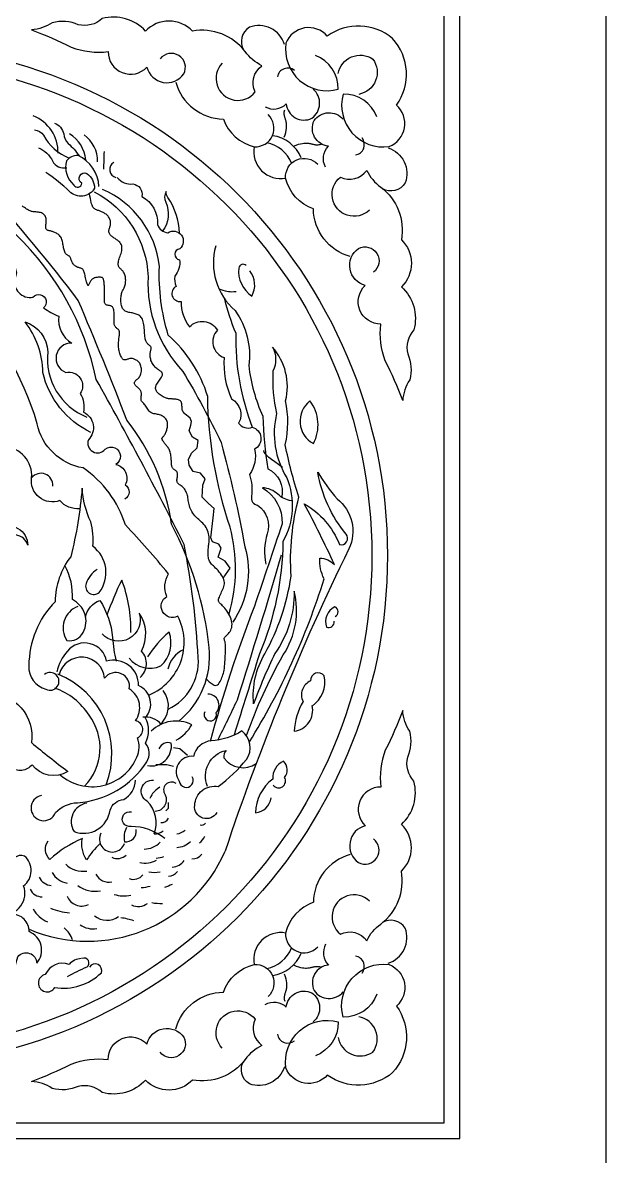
# Model space of a CAD drawing. Extents: x -66030 to 95157, y -13132 to 45879.
# Drawn here: x -47691 to -47240, y 6443 to 7318 of the extents above; entities that cross this region are included whole.
import ezdxf

# ---------------------------------------------------------------- set-up
doc = ezdxf.new("R2010")
doc.units = 0
doc.header["$LTSCALE"] = 100
doc.header["$MEASUREMENT"] = 0
doc.layers.add('4', color=121, linetype='CONTINUOUS')

msp = doc.modelspace()

# ---------------------------------------------------------------- linework, layer by layer
at = {"layer": '4'}
for points in [[(-47240.45, 7469.6), (-48366.45, 7469.6), (-48366.45, 6343.6), (-47240.45, 6343.6)], [(-47353.45, 7356.6), (-48253.45, 7356.6), (-48253.45, 6456.6), (-47353.45, 6456.6)], [(-47365.45, 7344.6), (-48241.45, 7344.6), (-48241.45, 6468.6), (-47365.45, 6468.6)]]:
    msp.add_lwpolyline(points, close=True, dxfattribs=at)
for points in [[(-47536.72, 7286.81, 1.055128), (-47511.27, 7264.5, -0.366246), (-47506.13, 7284.79, -0.126982), (-47518.99, 7295.62, 0.281378), (-47559.71, 7311.5, 0.426753), (-47595.9, 7311.53, 0.279848), (-47629.29, 7321.12, -0.248463), (-47647.76, 7316.4, 0.174704), (-47667.82, 7317.93, -0.128908), (-47683.85, 7312.53, -0.027185), (-47653.19, 7299.12, 0.12406), (-47624.76, 7295.64, 0.684481), (-47594.88, 7283.67, 0.643109), (-47566.4, 7278.42, 0.920448), (-47584.66, 7289.97)], [(-47488.72, 7301.26, 0.427892), (-47515.77, 7314.5, 0.407523), (-47520.18, 7296.79, 0.407523)], [(-47417.37, 7245.21, 0.319048), (-47443.46, 7262.84, 0.541193), (-47407.93, 7222.38, 0.561508), (-47402.35, 7254.36, 0.355693), (-47405.31, 7305.77, 0.343874), (-47455.69, 7307.7, 0.561508), (-47487.67, 7302.13, 0.541193), (-47447.21, 7266.6, 0.319048), (-47464.85, 7292.69)], [(-47447.4, 7278.69, -0.539681), (-47420.55, 7289.91, -0.553633), (-47431.36, 7262.65)], [(-47572.58, 7272, 0.333818), (-47535.82, 7243.62, 0.253565), (-47512.04, 7222.21, 0.703455), (-47501.35, 7247.01)], [(-47503.55, 7253.09, 0.338558), (-47487.38, 7255.25, 0.519359), (-47467.68, 7244.16, 0.493768), (-47466.64, 7266.65)], [(-47456.96, 7206.5, -0.338558), (-47454.8, 7222.68, -0.519359), (-47465.9, 7242.38, -0.493768), (-47443.41, 7243.42)], [(-47666.24, 7240.41, -0.268721), (-47659.03, 7232.12, 0.189947), (-47655.51, 7224.61, -0.065413), (-47647.2, 7215.32)], [(-47681.69, 7235.28, -0.229063), (-47674.66, 7231.14, 0.179666), (-47654.75, 7213.43, 0.179666)], [(-47678.48, 7221.28, -0.189422), (-47667.68, 7211.23, 0.341321), (-47656.68, 7206.06, 0.341321)], [(-47408.79, 7221.33, -0.427892), (-47395.56, 7194.29, -0.407523), (-47413.26, 7189.87, -0.407523)], [(-47631.82, 7191.54, 0.276324), (-47648.01, 7215.49, 0.252739), (-47656.91, 7211.23, 0.292697), (-47651.15, 7192.67, 0.789627), (-47645.18, 7194.09, -0.941406), (-47641.18, 7201.6, -0.239987), (-47635.27, 7190.21, -0.499858), (-47654.57, 7187.72, 0.037138), (-47672.83, 7202.45)], [(-47438.05, 7137.48, -0.333818), (-47466.43, 7174.23, -0.253565), (-47487.85, 7198.02, -0.703455), (-47463.04, 7208.71)], [(-47423.25, 7173.34, -1.055128), (-47445.55, 7198.78, 0.366246), (-47425.27, 7203.93, 0.126982), (-47414.44, 7191.07, -0.281378), (-47398.56, 7150.35, -0.426753), (-47398.52, 7114.16, -0.279848), (-47388.93, 7080.77, 0.248463), (-47393.65, 7062.3, -0.174704), (-47392.12, 7042.24, 0.128908), (-47397.53, 7026.2, 0.027185), (-47410.93, 7056.87, -0.12406), (-47414.42, 7085.29, -0.684481), (-47426.38, 7115.17, -0.643109), (-47431.64, 7143.66, -0.920448), (-47420.09, 7125.4)], [(-47578.44, 6788.14, 0.309407), (-47555.28, 6827.73, 0.036056), (-47566.22, 6915.23, 0.01115), (-47634, 7042.6, 0.150802), (-47695.94, 7154.38, 0.144152), (-47737.93, 7197.08)], [(-47617.77, 7198.45, 0.255517), (-47605.62, 7193.48, -0.427703), (-47598.68, 7183.91, -0.295932), (-47586.72, 7162.09, 0.301722), (-47578.76, 7155.86, -0.944956), (-47569.57, 7143.38, 0.893564), (-47569.69, 7134.94, -0.211719), (-47573.26, 7122.41, 0.139498), (-47572.34, 7114.36, 0.827333), (-47568.55, 7102.73, 0.166367), (-47561.96, 7083.11, -0.502112), (-47540.49, 7080.71, 0.546158), (-47535.19, 7059.49, 0.132125), (-47529.55, 7027.57, -0.408395), (-47524.08, 7008.94, 0.359077), (-47513.58, 7005.74, -0.687373), (-47511.87, 6988.76, -0.216987), (-47515.66, 6969.21, -0.104667), (-47514.09, 6952.39, 0.450173), (-47509.5, 6945.55, -0.331835), (-47502.06, 6923.28, 0.128942), (-47502.99, 6900.06, 0.128942)], [(-47754.82, 7187.68, 0.188121), (-47727.35, 7175.21, 0.391061), (-47719.85, 7159.68, 0.420066), (-47710.55, 7145.09, 0.229267), (-47704.79, 7131.64, -0.727185), (-47696.93, 7120.73, 0.528146), (-47682.74, 7106, -1.093307), (-47674.57, 7097.74, 0.032422), (-47662.91, 7091.31, 0.294861), (-47652.87, 7070.67, 0.848142), (-47657.36, 7047.93, -0.685053), (-47646.27, 7031.7, -0.183738), (-47643.77, 7017.25, -0.528128), (-47640.02, 6996.01, 0.852916), (-47627.05, 6988.72, -1.083325), (-47618.89, 6976.89, -0.503693), (-47611.55, 6961.2, -0.565741), (-47611.94, 6950.12)], [(-47570.16, 6778.8, 0.249483), (-47546.8, 6835.51, 0.094614), (-47575.84, 6930.81, 0.132082), (-47610.38, 7011.23, 0.008993), (-47647.86, 7103.62, 0.020049), (-47717.82, 7188.44)], [(-47635.48, 7187.35, -0.272836), (-47594.01, 7121.71, 0.202717), (-47567.14, 7048.78, -0.021536), (-47537.51, 6993.85, -0.020502), (-47519.27, 6913.36, -0.223282), (-47528.59, 6855.31)], [(-47531.46, 6861.76, 0.140044), (-47530.75, 6928.41, -0.075076), (-47547.96, 7029.47, 0.137545), (-47578.41, 7076.84, -0.082217), (-47585.25, 7129.8, 0.270812), (-47629, 7189.29, 0.270812)], [(-47569.76, 7155.62, 0.145229), (-47578.62, 7183, -0.230706), (-47579.88, 7187.71, 0.251597), (-47580.35, 7179.39, -0.273244), (-47582.71, 7157.21)], [(-47592.97, 6799.19, 0.43853), (-47571.06, 6859.76, -0.975696), (-47579.43, 6875.12, -0.239196), (-47578.2, 6892.54, 0.014683), (-47611.41, 6930.42, 0.165368), (-47644.01, 6974.24, -0.309527), (-47679.49, 7008.36, 0.128285), (-47739, 7107.93, -0.331954), (-47763.72, 7162.81)], [(-47541.81, 7145.62, 0.285286), (-47526.88, 7095.68, -0.193529), (-47516.29, 7053.27, 0.078925), (-47505.46, 7014.24, 0.030865), (-47501.6, 6973.66, -0.349284), (-47490.86, 6951.64, -0.349284)], [(-47518.29, 7130.49, 0.62101), (-47523.99, 7128.54, 0.281758), (-47513.87, 7106.96, 0.305248), (-47515.56, 7126.53, 0.305248)], [(-47535.3, 7105.63, 0.038328), (-47526.34, 7078.38, 0.097513), (-47513.58, 7005.74, 0.097513)], [(-47638.13, 7001.69, -0.227318), (-47675.17, 7047.98, 0.167417), (-47688.84, 7086.96, -0.31711), (-47671.26, 7063.97, 0.341144), (-47641.09, 7013.53)], [(-47517.96, 6767.73, -0.044526), (-47489.74, 6829.9, 0.210121), (-47481.2, 6879.13, -0.156661), (-47496.17, 6830.93, 0.025487), (-47512.5, 6792.27, -0.161358), (-47503.84, 6830.87, 0.090115), (-47483.62, 6890.58, -0.08023), (-47477.6, 6951.78, -0.029857), (-47488.12, 6992.16, 0.108224), (-47487.89, 7026.06, 0.248618), (-47498.06, 7067.53, -0.246875), (-47497.61, 7049, 0.074511), (-47494.81, 7016.31, 0.199018), (-47486.96, 6966.71, -0.227569), (-47489.87, 6917.44, -0.096386), (-47508.06, 6830.7, -0.001053), (-47527.66, 6767.94, -0.001053)], [(-47646.59, 6942.69, -0.231935), (-47662.11, 6949.07, -0.571896), (-47683.83, 6966.6, 0.427463), (-47704.93, 6990.65, 0.838412), (-47697.52, 6970.79, 0.838412)], [(-47515.8, 6762.79, 0.063837), (-47458.13, 6888.6, -0.134314), (-47461.53, 6904.51, -0.21958), (-47450.2, 6899.72, 0.013204), (-47473.49, 6946.63, -0.17057), (-47446.38, 6915.14, 0.739697), (-47441.16, 6923.21, -0.133321), (-47463.04, 6971.06, 0.053581), (-47448.16, 6950.45, -0.348522), (-47439.01, 6911.69, 0.033886), (-47534.54, 6678.33)], [(-47633.18, 6895.83, 0.181975), (-47641.74, 6884.96, 0.778434), (-47631.61, 6878.19, 0.41701), (-47636.55, 6913.74, 0.0896), (-47638.22, 6932.69, -0.08447), (-47644.89, 6958.55, -0.043121), (-47653.65, 6905.75, 0.160582), (-47665.66, 6871, 0.195125), (-47685.91, 6821.59, 0.356786), (-47672.73, 6803.41, 1.83727), (-47673.8, 6814.9)], [(-47483.41, 6948.99, -0.16171), (-47493.76, 6953.92, 0.166491), (-47505.69, 6959.01, -0.272632), (-47490.57, 6931.18, -0.002998), (-47511.89, 6867.65, 0.026342), (-47546.07, 6763.13, 0.026342)], [(-47709.29, 6927.35, -0.587272), (-47686.84, 6914.55, 0.710374), (-47706.43, 6916.51, 0.710374)], [(-47648.16, 6867.38, 0.475688), (-47656.68, 6841.07, 0.329867), (-47643.93, 6847.26, 0.423036), (-47652.36, 6872.58, 0.142587), (-47658.22, 6898.99)], [(-47607.22, 6847.16, 0.100888), (-47614.29, 6887.69, 0.029704), (-47625.66, 6860.67, 0.029704)], [(-47642.1, 6858.92, -0.278858), (-47631.19, 6872.03, -0.118083), (-47621.35, 6843.48, 0.049323), (-47618.59, 6825.05)], [(-47600.15, 6812.47, 0.422487), (-47598.93, 6832.73, 0.274196), (-47600.77, 6862.21, -0.813459), (-47629.34, 6846.24)], [(-47449.54, 6859.59, 0.637742), (-47449.94, 6867.02, 0.372424), (-47456.38, 6851.25, 0.546048), (-47450.38, 6855.89, 0.546048)], [(-47608.45, 6827.51, 0.365212), (-47584.08, 6821.56, 0.302648), (-47577.73, 6847.47, 0.081411), (-47594.32, 6828.43)], [(-47676.21, 6721.35, 1.703718), (-47665.33, 6708.16, -0.196956), (-47648.47, 6715.83, 0.235041), (-47595.01, 6747.35, 0.341348), (-47596.05, 6761.89, 0.259899), (-47596.16, 6781.47, 0.524251), (-47601.32, 6806.22, 0.510397), (-47625.9, 6824.96, 0.643173), (-47656.17, 6832.76, 0.143892), (-47664.23, 6816.73, 0.143892)], [(-47793.41, 6672.4, 0.227512), (-47735.4, 6657.66, 0.434554), (-47719.33, 6696.39, 0.536013), (-47732.22, 6697.34, 0.143079), (-47734.9, 6746.34, 0.029739), (-47759.08, 6792.07, 0.019151), (-47732.79, 6780.06, 0.194559), (-47761.89, 6827.37, -0.197594), (-47717.81, 6799.78, -0.478997), (-47684.01, 6762.19, 0.010139), (-47655.86, 6740, -0.388046), (-47683.48, 6745.09, -0.436973), (-47699.91, 6743.64)], [(-47661.86, 6737.46, 0.510898), (-47602.6, 6750.97, 0.196622), (-47602.11, 6765.86, 0.726658), (-47603.71, 6779.2, 0.440533), (-47608.43, 6803.6, 0.800008), (-47627.52, 6811.89, 0.84359), (-47662.5, 6814.83, 0.84359)], [(-47467.4, 6790.46, 0.300323), (-47458.06, 6813.73, 0.764134), (-47468.54, 6809.83, 0.432313), (-47474.39, 6793.96, 0.120916), (-47481.27, 6770.97, 0.444966), (-47467.35, 6790.75)], [(-47642.9, 6728.59, 0.36723), (-47639.45, 6783.42, 0.160409), (-47665.76, 6804.26)], [(-47550.09, 6786.1, 1.5636), (-47541.38, 6785.35, 0.647033), (-47547.82, 6799.72, 0.647033)], [(-47423.25, 6639.87, 1.055128), (-47445.55, 6614.42, -0.366246), (-47425.27, 6609.28, -0.126982), (-47414.44, 6622.14, 0.281378), (-47398.56, 6662.86, 0.426753), (-47398.52, 6699.05, 0.279848), (-47388.93, 6732.44, -0.248463), (-47393.65, 6750.9, 0.174704), (-47392.12, 6770.97, -0.128908), (-47397.53, 6787, -0.027185), (-47410.93, 6756.34, 0.12406), (-47414.42, 6727.91, 0.684481), (-47426.38, 6698.03, 0.643109), (-47431.64, 6669.55, 0.920448), (-47420.09, 6687.81)], [(-47572.37, 6764.15, 0.147307), (-47560.3, 6776.04, 0.319673), (-47591.45, 6771.11)], [(-47540.91, 6708.17, -0.823871), (-47557.97, 6713.8, -0.4606), (-47539.79, 6728.27, 0.063015), (-47518.06, 6749.18, 0.404347), (-47521.6, 6771.21, -0.12843), (-47545.26, 6763.65, 0.323615), (-47558.94, 6751.59, 0.657887), (-47569.88, 6732.45, 1.24978), (-47559.9, 6735.83, 1.24978)], [(-47594.41, 6744.47, 0.5157), (-47576.07, 6761.77, 0.411562), (-47585.53, 6757.49)], [(-47548.15, 6728.43, -0.463304), (-47533.83, 6756.25, 0.195773), (-47535.44, 6750.46, 0.413605), (-47510.5, 6746.12, 0.413605)], [(-47497.39, 6729.3, 0.94912), (-47488.73, 6735.32, 0.398602), (-47489.39, 6747.8, 0.317378), (-47497.75, 6734.07, 0.232738), (-47510.99, 6708.03, 0.35428), (-47499.12, 6719.56)], [(-47641.17, 6715.51, 0.537554), (-47651.04, 6693.63, 0.491335), (-47623.27, 6710.12, -0.292185), (-47612.72, 6718.39, 0.268523), (-47603.64, 6733.14)], [(-47589.35, 6691.75, 0.297609), (-47594.74, 6717.02, -0.822), (-47589.67, 6733.23)], [(-47572.39, 6730.66, 0.848256), (-47580.74, 6722.01, -0.522921), (-47588.38, 6709.04)], [(-47581.02, 6688.09, 0.17345), (-47607.09, 6697.47, -1.224295), (-47606.83, 6708.69)], [(-47610.64, 6696.74, 0.149266), (-47612.26, 6685.67, 0.510834), (-47603.21, 6695.1, 0.510834)], [(-47631.24, 6684.01, 0.063135), (-47641.39, 6671.66, -0.199642), (-47644.62, 6688.24, 0.078984), (-47669.74, 6672.1, -0.383807), (-47670.95, 6686.34)], [(-47733.91, 6627.57, -0.236758), (-47706.01, 6629.35, 0.531381), (-47689.93, 6651.53, 0.466948), (-47689.28, 6674.66, 0.60555), (-47699.33, 6665.69, 0.60555)], [(-47438.05, 6675.73, 0.333818), (-47466.43, 6638.97, 0.253565), (-47487.85, 6615.19, 0.703455), (-47463.04, 6604.5)], [(-47698.18, 6561.39, -0.113458), (-47694.47, 6596.84, -0.697132), (-47679.8, 6591.97, 0.512205), (-47685.69, 6616.28, 0.419828), (-47699.29, 6629.81, 0.419828)], [(-47408.79, 6591.87, 0.427892), (-47395.56, 6618.92, 0.407523), (-47413.26, 6623.33, 0.407523)], [(-47456.96, 6606.7, 0.338558), (-47454.8, 6590.53, 0.519359), (-47465.9, 6570.83, 0.493768), (-47443.41, 6569.79)], [(-47645.5, 6595.55, 0.184159), (-47654.95, 6590.98, 0.403218), (-47673.23, 6583.15, 1.534347), (-47665.97, 6573.14, 0.235111), (-47630.01, 6584.48, 0.914821), (-47639.09, 6588.9)], [(-47572.58, 6541.2, -0.333818), (-47535.82, 6569.58, -0.253565), (-47512.04, 6591, -0.703455), (-47501.35, 6566.19)], [(-47417.37, 6568, -0.319048), (-47443.46, 6550.36, -0.541193), (-47407.93, 6590.82, -0.561508), (-47402.35, 6558.84, -0.355693), (-47405.31, 6507.44, -0.343874), (-47455.69, 6505.5, -0.561508), (-47487.67, 6511.08, -0.541193), (-47447.21, 6546.61, -0.319048), (-47464.85, 6520.52)], [(-47503.55, 6560.11, -0.338558), (-47487.38, 6557.95, -0.519359), (-47467.68, 6569.05, -0.493768), (-47466.64, 6546.56)], [(-47536.72, 6526.4, -1.055128), (-47511.27, 6548.7, 0.366246), (-47506.13, 6528.42, 0.126982), (-47518.99, 6517.59, -0.281378), (-47559.71, 6501.71, -0.426753), (-47595.9, 6501.67, -0.279848), (-47629.29, 6492.08, 0.248463), (-47647.76, 6496.8, -0.174704), (-47667.82, 6495.27, 0.128908), (-47683.85, 6500.67, 0.027185), (-47653.19, 6514.08, -0.12406), (-47624.76, 6517.57, -0.684481), (-47594.88, 6529.53, -0.643109), (-47566.4, 6534.79, -0.920448), (-47584.66, 6523.24)], [(-47447.4, 6534.51, 0.539681), (-47420.55, 6523.29, 0.553633), (-47431.36, 6550.55)], [(-47488.72, 6511.94, -0.427892), (-47515.77, 6498.71, -0.407523), (-47520.18, 6516.41, -0.407523)]]:
    msp.add_lwpolyline(points, format="xyb", dxfattribs=at)
for points in [[(-47488.95, 7229.49), (-47488.23, 7231.51), (-47487.7, 7233.3), (-47487.35, 7234.9), (-47487.15, 7236.32), (-47487.06, 7237.57), (-47487.07, 7238.67), (-47487.15, 7239.65), (-47487.27, 7240.5), (-47487.4, 7241.26), (-47487.55, 7241.94), (-47487.7, 7242.56), (-47487.86, 7243.12), (-47488.03, 7243.66), (-47488.19, 7244.19), (-47488.35, 7244.71), (-47488.51, 7245.26), (-47488.66, 7245.84), (-47488.79, 7246.46), (-47488.89, 7247.1), (-47488.95, 7247.78), (-47488.95, 7248.47), (-47488.9, 7249.18), (-47488.77, 7249.91), (-47488.55, 7250.65)], [(-47481.65, 7222.62), (-47479.69, 7223.46), (-47477.92, 7224.09), (-47476.35, 7224.54), (-47474.94, 7224.83), (-47473.7, 7224.99), (-47472.6, 7225.04), (-47471.62, 7225.02), (-47470.76, 7224.96), (-47470, 7224.87), (-47469.31, 7224.76), (-47468.69, 7224.65), (-47468.11, 7224.52), (-47467.56, 7224.39), (-47467.03, 7224.26), (-47466.49, 7224.13), (-47465.94, 7224), (-47465.35, 7223.89), (-47464.72, 7223.8), (-47464.07, 7223.74), (-47463.4, 7223.72), (-47462.71, 7223.75), (-47462, 7223.85), (-47461.28, 7224.03), (-47460.55, 7224.28)], [(-47561.58, 7012.7), (-47563.06, 7013.96), (-47564.28, 7015.01), (-47565.26, 7015.88), (-47566.03, 7016.62), (-47566.62, 7017.27), (-47567.05, 7017.87), (-47567.35, 7018.47), (-47567.55, 7019.11), (-47567.67, 7019.83), (-47567.73, 7020.6), (-47567.77, 7021.4), (-47567.79, 7022.22), (-47567.83, 7023.02), (-47567.91, 7023.79), (-47568.05, 7024.5), (-47568.27, 7025.12), (-47568.59, 7025.65), (-47569, 7026.08), (-47569.48, 7026.43), (-47570.03, 7026.7), (-47570.61, 7026.91), (-47571.23, 7027.07), (-47571.86, 7027.19), (-47572.48, 7027.28), (-47573.09, 7027.35), (-47573.68, 7027.4), (-47574.26, 7027.44), (-47574.82, 7027.47), (-47575.37, 7027.5), (-47575.92, 7027.52), (-47576.46, 7027.55), (-47577, 7027.59), (-47577.55, 7027.63), (-47578.09, 7027.69), (-47578.65, 7027.78), (-47579.21, 7027.9), (-47579.8, 7028.05), (-47580.42, 7028.25), (-47581.06, 7028.51), (-47581.73, 7028.82), (-47582.44, 7029.2), (-47583.18, 7029.64), (-47583.91, 7030.12), (-47584.64, 7030.66), (-47585.33, 7031.22), (-47585.98, 7031.81), (-47586.57, 7032.42), (-47587.08, 7033.03), (-47587.49, 7033.65), (-47587.81, 7034.27), (-47588.03, 7034.89), (-47588.15, 7035.53), (-47588.16, 7036.19), (-47588.08, 7036.86), (-47587.89, 7037.55), (-47587.59, 7038.27), (-47587.2, 7039.01), (-47586.72, 7039.78), (-47586.19, 7040.55), (-47585.63, 7041.32), (-47585.06, 7042.09), (-47584.51, 7042.83), (-47584.01, 7043.55), (-47583.58, 7044.22), (-47583.25, 7044.85), (-47583, 7045.44), (-47582.86, 7045.99), (-47582.8, 7046.5), (-47582.84, 7046.97), (-47582.96, 7047.42), (-47583.18, 7047.83), (-47583.48, 7048.23), (-47583.87, 7048.61), (-47584.33, 7048.97), (-47584.85, 7049.34), (-47585.42, 7049.72), (-47586.02, 7050.11), (-47586.65, 7050.54), (-47587.28, 7051), (-47587.9, 7051.51), (-47588.51, 7052.08), (-47589.09, 7052.7), (-47589.64, 7053.37), (-47590.15, 7054.08), (-47590.62, 7054.83), (-47591.04, 7055.62), (-47591.4, 7056.43), (-47591.7, 7057.27), (-47591.94, 7058.12), (-47592.12, 7058.98), (-47592.23, 7059.85), (-47592.3, 7060.69), (-47592.31, 7061.52), (-47592.28, 7062.31), (-47592.22, 7063.05), (-47592.12, 7063.74), (-47591.99, 7064.36), (-47591.85, 7064.92), (-47591.71, 7065.43), (-47591.59, 7065.89), (-47591.5, 7066.32), (-47591.47, 7066.71), (-47591.49, 7067.08), (-47591.6, 7067.43), (-47591.8, 7067.78), (-47592.08, 7068.11), (-47592.42, 7068.45), (-47592.81, 7068.79), (-47593.23, 7069.15), (-47593.65, 7069.51), (-47594.08, 7069.9), (-47594.48, 7070.31), (-47594.85, 7070.75), (-47595.18, 7071.23), (-47595.47, 7071.77), (-47595.73, 7072.37), (-47595.95, 7073.06), (-47596.14, 7073.85), (-47596.3, 7074.74), (-47596.43, 7075.75), (-47596.54, 7076.89), (-47596.62, 7078.14), (-47596.7, 7079.45), (-47596.78, 7080.81), (-47596.88, 7082.18), (-47597, 7083.52), (-47597.15, 7084.81), (-47597.36, 7086.02), (-47597.62, 7087.12), (-47597.94, 7088.11), (-47598.31, 7088.99), (-47598.73, 7089.78), (-47599.21, 7090.48), (-47599.74, 7091.09), (-47600.33, 7091.62), (-47600.96, 7092.08), (-47601.63, 7092.47), (-47602.35, 7092.8), (-47603.11, 7093.08), (-47603.89, 7093.32), (-47604.68, 7093.53), (-47605.5, 7093.71), (-47606.31, 7093.87), (-47607.12, 7094.03), (-47607.93, 7094.19), (-47608.71, 7094.35), (-47609.48, 7094.54), (-47610.21, 7094.77), (-47610.9, 7095.03), (-47611.55, 7095.36), (-47612.15, 7095.75), (-47612.68, 7096.22), (-47613.15, 7096.78), (-47613.56, 7097.42), (-47613.91, 7098.13), (-47614.2, 7098.9), (-47614.43, 7099.73), (-47614.62, 7100.61), (-47614.75, 7101.53), (-47614.85, 7102.47), (-47614.9, 7103.44), (-47614.91, 7104.41), (-47614.88, 7105.38), (-47614.81, 7106.33), (-47614.71, 7107.26), (-47614.56, 7108.14), (-47614.37, 7108.97), (-47614.14, 7109.73), (-47613.87, 7110.42), (-47613.57, 7111.04), (-47613.26, 7111.63), (-47612.94, 7112.21), (-47612.62, 7112.78), (-47612.31, 7113.38), (-47612.03, 7114.03), (-47611.78, 7114.73), (-47611.58, 7115.52), (-47611.42, 7116.37), (-47611.31, 7117.27), (-47611.25, 7118.2), (-47611.23, 7119.14), (-47611.26, 7120.08), (-47611.35, 7120.99), (-47611.48, 7121.85), (-47611.66, 7122.66), (-47611.89, 7123.41), (-47612.16, 7124.1), (-47612.47, 7124.73), (-47612.81, 7125.32), (-47613.17, 7125.86), (-47613.55, 7126.35), (-47613.96, 7126.8), (-47614.37, 7127.21), (-47614.78, 7127.6), (-47615.18, 7127.96), (-47615.57, 7128.33), (-47615.93, 7128.7), (-47616.25, 7129.1), (-47616.52, 7129.52), (-47616.73, 7130), (-47616.88, 7130.52), (-47616.96, 7131.1), (-47616.98, 7131.74), (-47616.94, 7132.44), (-47616.83, 7133.19), (-47616.67, 7134), (-47616.46, 7134.87), (-47616.19, 7135.79), (-47615.87, 7136.76), (-47615.53, 7137.78), (-47615.18, 7138.83), (-47614.84, 7139.88), (-47614.54, 7140.94), (-47614.3, 7141.97), (-47614.14, 7142.97), (-47614.08, 7143.93), (-47614.14, 7144.83), (-47614.31, 7145.66), (-47614.58, 7146.44), (-47614.94, 7147.17), (-47615.37, 7147.83), (-47615.86, 7148.45), (-47616.4, 7149.02), (-47616.98, 7149.54), (-47617.57, 7150.02), (-47618.19, 7150.46), (-47618.81, 7150.87), (-47619.43, 7151.27), (-47620.04, 7151.66), (-47620.63, 7152.04), (-47621.21, 7152.44), (-47621.75, 7152.86), (-47622.25, 7153.3), (-47622.7, 7153.77), (-47623.1, 7154.26), (-47623.45, 7154.77), (-47623.74, 7155.3), (-47623.95, 7155.84), (-47624.1, 7156.4), (-47624.16, 7156.96), (-47624.14, 7157.53), (-47624.06, 7158.1), (-47623.92, 7158.69), (-47623.75, 7159.28), (-47623.55, 7159.87), (-47623.35, 7160.48), (-47623.17, 7161.1), (-47623.01, 7161.73), (-47622.9, 7162.36), (-47622.84, 7163.01), (-47622.82, 7163.66), (-47622.86, 7164.31), (-47622.96, 7164.96), (-47623.12, 7165.6), (-47623.33, 7166.24), (-47623.62, 7166.85), (-47623.97, 7167.46), (-47624.37, 7168.04), (-47624.83, 7168.59), (-47625.33, 7169.12), (-47625.86, 7169.62), (-47626.41, 7170.09), (-47626.97, 7170.51), (-47627.54, 7170.9), (-47628.11, 7171.24), (-47628.67, 7171.54), (-47629.22, 7171.81), (-47629.78, 7172.05), (-47630.35, 7172.27), (-47630.91, 7172.48), (-47631.49, 7172.68), (-47632.07, 7172.89), (-47632.66, 7173.09), (-47633.26, 7173.32), (-47633.85, 7173.58), (-47634.43, 7173.87), (-47634.99, 7174.22), (-47635.51, 7174.63), (-47636, 7175.12), (-47636.45, 7175.69), (-47636.84, 7176.37), (-47637.2, 7177.17), (-47637.52, 7178.13), (-47637.83, 7179.27), (-47638.14, 7180.62), (-47638.47, 7182.21), (-47638.81, 7184.07), (-47639.2, 7186.22)], [(-47549.33, 6811.83), (-47546.75, 6809.22), (-47544.64, 6807.54), (-47542.93, 6806.64), (-47541.58, 6806.41), (-47540.51, 6806.69), (-47539.67, 6807.36), (-47538.99, 6808.28), (-47538.41, 6809.31), (-47537.89, 6810.34), (-47537.41, 6811.37), (-47536.96, 6812.4), (-47536.56, 6813.46), (-47536.19, 6814.56), (-47535.87, 6815.71), (-47535.57, 6816.94), (-47535.32, 6818.26), (-47535.1, 6819.69), (-47534.91, 6821.19), (-47534.76, 6822.76), (-47534.63, 6824.37), (-47534.52, 6825.99), (-47534.43, 6827.61), (-47534.36, 6829.21), (-47534.31, 6830.75), (-47534.27, 6832.23), (-47534.24, 6833.63), (-47534.23, 6834.94), (-47534.25, 6836.16), (-47534.28, 6837.28), (-47534.35, 6838.29), (-47534.44, 6839.19), (-47534.56, 6839.96), (-47534.72, 6840.61), (-47534.89, 6841.15), (-47535.04, 6841.61), (-47535.16, 6842.01), (-47535.22, 6842.37), (-47535.2, 6842.73), (-47535.07, 6843.09), (-47534.81, 6843.49), (-47534.41, 6843.95), (-47533.89, 6844.46), (-47533.28, 6845.05), (-47532.62, 6845.7), (-47531.94, 6846.42), (-47531.28, 6847.21), (-47530.67, 6848.09), (-47530.14, 6849.04), (-47529.73, 6850.07), (-47529.43, 6851.18), (-47529.26, 6852.35), (-47529.21, 6853.56), (-47529.29, 6854.82), (-47529.49, 6856.12), (-47529.81, 6857.43), (-47530.27, 6858.75), (-47530.85, 6860.07), (-47531.54, 6861.38), (-47532.3, 6862.64), (-47533.13, 6863.86), (-47533.98, 6865), (-47534.83, 6866.06), (-47535.67, 6867.01), (-47536.46, 6867.83), (-47537.18, 6868.52), (-47537.82, 6869.11), (-47538.38, 6869.61), (-47538.84, 6870.07), (-47539.2, 6870.52), (-47539.46, 6870.99), (-47539.6, 6871.51), (-47539.61, 6872.12), (-47539.5, 6872.84), (-47539.28, 6873.66), (-47538.97, 6874.56), (-47538.59, 6875.53), (-47538.15, 6876.54), (-47537.68, 6877.58), (-47537.19, 6878.64), (-47536.71, 6879.69), (-47536.25, 6880.72), (-47535.84, 6881.73), (-47535.49, 6882.74), (-47535.22, 6883.76), (-47535.07, 6884.78), (-47535.04, 6885.82), (-47535.16, 6886.9), (-47535.45, 6888.01), (-47535.91, 6889.17), (-47536.54, 6890.35), (-47537.29, 6891.54), (-47538.14, 6892.73), (-47539.06, 6893.88), (-47540.01, 6894.98), (-47540.96, 6896.02), (-47541.88, 6896.97), (-47542.75, 6897.82), (-47543.56, 6898.59), (-47544.3, 6899.3), (-47544.98, 6899.99), (-47545.58, 6900.68), (-47546.11, 6901.4), (-47546.56, 6902.17), (-47546.93, 6903.02), (-47547.23, 6903.97), (-47547.44, 6905), (-47547.59, 6906.09), (-47547.68, 6907.22), (-47547.71, 6908.35), (-47547.7, 6909.48), (-47547.65, 6910.57), (-47547.57, 6911.6), (-47547.46, 6912.55), (-47547.34, 6913.45), (-47547.22, 6914.31), (-47547.09, 6915.15), (-47546.98, 6915.99), (-47546.89, 6916.87), (-47546.83, 6917.79), (-47546.81, 6918.79), (-47546.83, 6919.87), (-47546.92, 6921.03), (-47547.07, 6922.24), (-47547.3, 6923.49), (-47547.62, 6924.74), (-47548.03, 6925.99), (-47548.56, 6927.21), (-47549.21, 6928.37), (-47549.98, 6929.47), (-47550.85, 6930.52), (-47551.81, 6931.52), (-47552.82, 6932.49), (-47553.86, 6933.44), (-47554.91, 6934.39), (-47555.93, 6935.34), (-47556.91, 6936.32), (-47557.82, 6937.33), (-47558.66, 6938.37), (-47559.42, 6939.43), (-47560.11, 6940.51), (-47560.72, 6941.61), (-47561.26, 6942.7), (-47561.71, 6943.8), (-47562.09, 6944.9), (-47562.38, 6945.98), (-47562.61, 6947.05), (-47562.79, 6948.1), (-47562.94, 6949.14), (-47563.08, 6950.16), (-47563.22, 6951.16), (-47563.39, 6952.14), (-47563.6, 6953.09), (-47563.87, 6954.03), (-47564.19, 6954.93), (-47564.56, 6955.8), (-47564.99, 6956.63), (-47565.46, 6957.4), (-47565.98, 6958.13), (-47566.54, 6958.8), (-47567.14, 6959.4), (-47567.77, 6959.93), (-47568.41, 6960.42), (-47569.05, 6960.86), (-47569.66, 6961.29), (-47570.23, 6961.72), (-47570.72, 6962.17), (-47571.13, 6962.65), (-47571.43, 6963.18), (-47571.6, 6963.78), (-47571.67, 6964.44), (-47571.66, 6965.13), (-47571.59, 6965.85), (-47571.48, 6966.57), (-47571.36, 6967.28), (-47571.25, 6967.97), (-47571.18, 6968.61), (-47571.16, 6969.19), (-47571.2, 6969.72), (-47571.29, 6970.21), (-47571.43, 6970.64), (-47571.62, 6971.03), (-47571.85, 6971.39), (-47572.13, 6971.72), (-47572.44, 6972.01), (-47572.79, 6972.29), (-47573.16, 6972.55), (-47573.54, 6972.8), (-47573.92, 6973.07), (-47574.29, 6973.35), (-47574.64, 6973.66), (-47574.95, 6974.01), (-47575.22, 6974.41), (-47575.42, 6974.86), (-47575.58, 6975.38), (-47575.7, 6975.95), (-47575.78, 6976.58), (-47575.84, 6977.28), (-47575.89, 6978.03), (-47575.93, 6978.84), (-47575.97, 6979.71), (-47576.03, 6980.63), (-47576.1, 6981.6), (-47576.19, 6982.59), (-47576.3, 6983.58), (-47576.45, 6984.57), (-47576.63, 6985.52), (-47576.85, 6986.43), (-47577.11, 6987.27), (-47577.42, 6988.04), (-47577.76, 6988.73), (-47578.14, 6989.37), (-47578.55, 6989.95), (-47578.97, 6990.51), (-47579.4, 6991.03), (-47579.84, 6991.55), (-47580.27, 6992.07), (-47580.69, 6992.59), (-47581.09, 6993.12), (-47581.47, 6993.64), (-47581.83, 6994.15), (-47582.16, 6994.63), (-47582.45, 6995.08), (-47582.7, 6995.49), (-47582.92, 6995.85), (-47583.08, 6996.15), (-47583.2, 6996.41), (-47583.27, 6996.63), (-47583.3, 6996.83), (-47583.27, 6997.01), (-47583.2, 6997.2), (-47583.08, 6997.4), (-47582.92, 6997.62), (-47582.71, 6997.87), (-47582.45, 6998.17), (-47582.17, 6998.51), (-47581.86, 6998.89), (-47581.53, 6999.33), (-47581.2, 6999.83), (-47580.85, 7000.39), (-47580.52, 7001.02), (-47580.19, 7001.72), (-47579.89, 7002.47), (-47579.61, 7003.27), (-47579.37, 7004.11), (-47579.16, 7004.97), (-47579.01, 7005.85), (-47578.91, 7006.72), (-47578.88, 7007.58), (-47578.91, 7008.42), (-47579.02, 7009.23), (-47579.2, 7010.01), (-47579.46, 7010.75), (-47579.8, 7011.45), (-47580.21, 7012.1), (-47580.7, 7012.71), (-47581.28, 7013.26), (-47581.93, 7013.75), (-47582.65, 7014.18), (-47583.42, 7014.56), (-47584.23, 7014.9), (-47585.05, 7015.18), (-47585.87, 7015.42), (-47586.68, 7015.62), (-47587.46, 7015.78), (-47588.2, 7015.91), (-47588.89, 7016.02), (-47589.55, 7016.14), (-47590.18, 7016.28), (-47590.78, 7016.48), (-47591.37, 7016.74), (-47591.94, 7017.09), (-47592.51, 7017.54), (-47593.08, 7018.12), (-47593.64, 7018.81), (-47594.2, 7019.56), (-47594.75, 7020.35), (-47595.29, 7021.16), (-47595.81, 7021.94), (-47596.32, 7022.68), (-47596.81, 7023.35), (-47597.27, 7023.91), (-47597.7, 7024.39), (-47598.09, 7024.81), (-47598.45, 7025.19), (-47598.75, 7025.55), (-47599.01, 7025.92), (-47599.2, 7026.31), (-47599.33, 7026.75), (-47599.39, 7027.26), (-47599.4, 7027.82), (-47599.36, 7028.42), (-47599.3, 7029.05), (-47599.22, 7029.7), (-47599.15, 7030.33), (-47599.1, 7030.96), (-47599.08, 7031.54), (-47599.1, 7032.09), (-47599.17, 7032.59), (-47599.3, 7033.07), (-47599.47, 7033.51), (-47599.7, 7033.94), (-47599.98, 7034.36), (-47600.32, 7034.78), (-47600.72, 7035.2), (-47601.17, 7035.63), (-47601.66, 7036.07), (-47602.17, 7036.52), (-47602.68, 7036.97), (-47603.16, 7037.42), (-47603.6, 7037.86), (-47603.97, 7038.3), (-47604.25, 7038.73), (-47604.44, 7039.15), (-47604.52, 7039.56), (-47604.51, 7039.97), (-47604.42, 7040.36), (-47604.24, 7040.75), (-47603.99, 7041.14), (-47603.68, 7041.53), (-47603.3, 7041.92), (-47602.87, 7042.31), (-47602.4, 7042.72), (-47601.91, 7043.16), (-47601.42, 7043.63), (-47600.94, 7044.16), (-47600.49, 7044.75), (-47600.08, 7045.41), (-47599.73, 7046.17), (-47599.46, 7047.01), (-47599.26, 7047.94), (-47599.15, 7048.91), (-47599.11, 7049.91), (-47599.14, 7050.91), (-47599.25, 7051.88), (-47599.44, 7052.81), (-47599.7, 7053.66), (-47600.04, 7054.43), (-47600.44, 7055.1), (-47600.89, 7055.69), (-47601.39, 7056.21), (-47601.93, 7056.67), (-47602.48, 7057.07), (-47603.05, 7057.43), (-47603.63, 7057.74), (-47604.19, 7058.03), (-47604.76, 7058.28), (-47605.31, 7058.48), (-47605.87, 7058.64), (-47606.42, 7058.75), (-47606.98, 7058.8), (-47607.54, 7058.79), (-47608.11, 7058.7), (-47608.68, 7058.55), (-47609.26, 7058.35), (-47609.84, 7058.13), (-47610.41, 7057.92), (-47610.98, 7057.75), (-47611.53, 7057.65), (-47612.07, 7057.63), (-47612.6, 7057.74), (-47613.09, 7058), (-47613.57, 7058.38), (-47614.02, 7058.89), (-47614.44, 7059.5), (-47614.83, 7060.21), (-47615.19, 7060.98), (-47615.51, 7061.82), (-47615.8, 7062.7), (-47616.05, 7063.62), (-47616.26, 7064.56), (-47616.44, 7065.52), (-47616.58, 7066.49), (-47616.68, 7067.48), (-47616.74, 7068.47), (-47616.77, 7069.47), (-47616.76, 7070.46), (-47616.71, 7071.45), (-47616.64, 7072.42), (-47616.54, 7073.36), (-47616.43, 7074.27), (-47616.32, 7075.14), (-47616.21, 7075.96), (-47616.11, 7076.73), (-47616.04, 7077.42), (-47615.99, 7078.05), (-47615.98, 7078.6), (-47616.01, 7079.1), (-47616.08, 7079.55), (-47616.19, 7079.96), (-47616.35, 7080.34), (-47616.57, 7080.69), (-47616.84, 7081.02), (-47617.17, 7081.35), (-47617.54, 7081.68), (-47617.94, 7082.01), (-47618.34, 7082.35), (-47618.74, 7082.72), (-47619.11, 7083.1), (-47619.45, 7083.53), (-47619.72, 7083.98), (-47619.93, 7084.49), (-47620.07, 7085.04), (-47620.15, 7085.64), (-47620.19, 7086.29), (-47620.2, 7087), (-47620.18, 7087.77), (-47620.16, 7088.61), (-47620.12, 7089.5), (-47620.1, 7090.46), (-47620.09, 7091.47), (-47620.09, 7092.49), (-47620.12, 7093.5), (-47620.18, 7094.49), (-47620.28, 7095.42), (-47620.42, 7096.27), (-47620.6, 7097.02), (-47620.84, 7097.65), (-47621.12, 7098.17), (-47621.45, 7098.58), (-47621.82, 7098.9), (-47622.23, 7099.15), (-47622.68, 7099.34), (-47623.15, 7099.48), (-47623.65, 7099.58), (-47624.17, 7099.67), (-47624.69, 7099.75), (-47625.22, 7099.85), (-47625.72, 7099.99), (-47626.19, 7100.2), (-47626.61, 7100.49), (-47626.97, 7100.9), (-47627.25, 7101.42), (-47627.45, 7102.09), (-47627.57, 7102.89), (-47627.63, 7103.78), (-47627.64, 7104.75), (-47627.62, 7105.77), (-47627.58, 7106.81), (-47627.53, 7107.85), (-47627.49, 7108.86), (-47627.47, 7109.83), (-47627.47, 7110.75), (-47627.49, 7111.62), (-47627.52, 7112.46), (-47627.56, 7113.27), (-47627.61, 7114.06), (-47627.67, 7114.83), (-47627.73, 7115.58), (-47627.79, 7116.33), (-47627.86, 7117.05), (-47627.93, 7117.75), (-47628.02, 7118.41), (-47628.13, 7119.03), (-47628.26, 7119.58), (-47628.42, 7120.06), (-47628.61, 7120.46), (-47628.84, 7120.78), (-47629.11, 7121.02), (-47629.41, 7121.19), (-47629.75, 7121.3), (-47630.13, 7121.37), (-47630.55, 7121.41), (-47631, 7121.42), (-47631.49, 7121.42), (-47632.02, 7121.42), (-47632.58, 7121.41), (-47633.16, 7121.38), (-47633.75, 7121.32), (-47634.34, 7121.23), (-47634.93, 7121.09), (-47635.51, 7120.89), (-47636.06, 7120.62), (-47636.58, 7120.29), (-47637.08, 7119.89), (-47637.54, 7119.44), (-47637.96, 7118.95), (-47638.35, 7118.44), (-47638.69, 7117.91), (-47639, 7117.38), (-47639.26, 7116.86), (-47639.48, 7116.37), (-47639.67, 7115.92), (-47639.82, 7115.53), (-47639.96, 7115.23), (-47640.1, 7115.04), (-47640.23, 7114.98), (-47640.38, 7115.08), (-47640.54, 7115.34), (-47640.74, 7115.8), (-47640.96, 7116.41), (-47641.19, 7117.17), (-47641.43, 7118.02), (-47641.68, 7118.96), (-47641.93, 7119.93), (-47642.17, 7120.93), (-47642.39, 7121.9), (-47642.59, 7122.84), (-47642.78, 7123.72), (-47642.97, 7124.55), (-47643.17, 7125.31), (-47643.39, 7126), (-47643.65, 7126.62), (-47643.95, 7127.15), (-47644.31, 7127.58), (-47644.73, 7127.93), (-47645.21, 7128.2), (-47645.74, 7128.41), (-47646.3, 7128.58), (-47646.89, 7128.74), (-47647.49, 7128.91), (-47648.11, 7129.1), (-47648.71, 7129.34), (-47649.3, 7129.65), (-47649.88, 7130.01), (-47650.42, 7130.43), (-47650.93, 7130.89), (-47651.41, 7131.4), (-47651.84, 7131.94), (-47652.23, 7132.51), (-47652.56, 7133.1), (-47652.83, 7133.71), (-47653.06, 7134.32), (-47653.25, 7134.92), (-47653.43, 7135.49), (-47653.6, 7136.04), (-47653.78, 7136.53), (-47653.99, 7136.97), (-47654.24, 7137.34), (-47654.53, 7137.64), (-47654.87, 7137.87), (-47655.24, 7138.07), (-47655.63, 7138.25), (-47656.03, 7138.45), (-47656.43, 7138.68), (-47656.83, 7138.97), (-47657.2, 7139.34), (-47657.55, 7139.81), (-47657.86, 7140.38), (-47658.16, 7141.03), (-47658.42, 7141.75), (-47658.67, 7142.54), (-47658.89, 7143.38), (-47659.09, 7144.27), (-47659.28, 7145.18), (-47659.46, 7146.12), (-47659.63, 7147.07), (-47659.81, 7148.02), (-47660, 7148.95), (-47660.23, 7149.86), (-47660.5, 7150.73), (-47660.82, 7151.55), (-47661.2, 7152.3), (-47661.66, 7152.99), (-47662.18, 7153.6), (-47662.75, 7154.15), (-47663.36, 7154.63), (-47663.99, 7155.06), (-47664.64, 7155.44), (-47665.29, 7155.77), (-47665.93, 7156.06), (-47666.55, 7156.32), (-47667.15, 7156.53), (-47667.72, 7156.73), (-47668.28, 7156.89), (-47668.82, 7157.04), (-47669.34, 7157.18), (-47669.85, 7157.3), (-47670.33, 7157.42), (-47670.81, 7157.55), (-47671.25, 7157.68), (-47671.67, 7157.86), (-47672.04, 7158.07), (-47672.35, 7158.36), (-47672.61, 7158.72), (-47672.79, 7159.17), (-47672.9, 7159.74), (-47672.92, 7160.43), (-47672.87, 7161.22), (-47672.78, 7162.09), (-47672.68, 7163.01), (-47672.58, 7163.96), (-47672.51, 7164.91), (-47672.5, 7165.83), (-47672.58, 7166.7), (-47672.75, 7167.51), (-47673.02, 7168.23), (-47673.37, 7168.89), (-47673.81, 7169.47), (-47674.31, 7169.99), (-47674.88, 7170.43), (-47675.51, 7170.8), (-47676.18, 7171.1), (-47676.89, 7171.34), (-47677.62, 7171.52), (-47678.37, 7171.66), (-47679.13, 7171.75), (-47679.89, 7171.82), (-47680.63, 7171.88), (-47681.34, 7171.93), (-47682.03, 7171.98), (-47682.67, 7172.05), (-47683.27, 7172.14), (-47683.86, 7172.27), (-47684.45, 7172.43), (-47685.04, 7172.65), (-47685.65, 7172.92), (-47686.3, 7173.25), (-47686.99, 7173.66), (-47687.74, 7174.15), (-47688.53, 7174.7), (-47689.36, 7175.29), (-47690.19, 7175.89), (-47691.03, 7176.5)], [(-47538.62, 7112.16), (-47536.32, 7111.5), (-47534.52, 7111.02), (-47533.08, 7110.67), (-47531.84, 7110.45), (-47530.65, 7110.34), (-47529.38, 7110.31), (-47527.87, 7110.35), (-47525.98, 7110.42)], [(-47535.91, 6889.17), (-47530.75, 6896.86), (-47534.45, 6902.4), (-47540, 6905.48), (-47537.53, 6912.26), (-47539.38, 6915.34), (-47544.31, 6917.19), (-47545.55, 6920.27), (-47543.7, 6935.68), (-47543.08, 6943.07), (-47547.4, 6946.77), (-47552.33, 6951.7), (-47551.72, 6960.94), (-47549.87, 6965.87), (-47553.57, 6970.18), (-47559.12, 6971.41), (-47562.2, 6976.34), (-47562.82, 6980.66), (-47560.35, 6985.59), (-47556.03, 6989.9), (-47555.42, 6995.44), (-47559.73, 6997.91), (-47562.2, 7002.84), (-47560.97, 7007.15), (-47560.35, 7010.23), (-47561.58, 7012.7)], [(-47490.34, 6974.64), (-47493.39, 6976.87), (-47496.17, 6978.89), (-47498.62, 6980.74), (-47500.72, 6982.42), (-47502.41, 6983.94), (-47503.65, 6985.31), (-47504.41, 6986.55), (-47504.63, 6987.68)], [(-47563.61, 6752.17), (-47569.53, 6757.49), (-47574.27, 6758.09)], [(-47574.27, 6743.88), (-47579.6, 6745.06), (-47587.89, 6745.06)], [(-47584.93, 6727.9), (-47586.7, 6726.53), (-47588.05, 6725.43), (-47589.09, 6724.52), (-47589.89, 6723.68), (-47590.56, 6722.82), (-47591.18, 6721.83), (-47591.84, 6720.6), (-47592.63, 6719.02)], [(-47578.46, 6716.07), (-47578.46, 6711.33), (-47580.24, 6709.55)], [(-47481.65, 6590.58), (-47479.69, 6589.74), (-47477.92, 6589.11), (-47476.35, 6588.67), (-47474.94, 6588.38), (-47473.7, 6588.22), (-47472.6, 6588.16), (-47471.62, 6588.18), (-47470.76, 6588.25), (-47470, 6588.33), (-47469.31, 6588.44), (-47468.69, 6588.56), (-47468.11, 6588.68), (-47467.56, 6588.82), (-47467.03, 6588.95), (-47466.49, 6589.08), (-47465.94, 6589.2), (-47465.35, 6589.32), (-47464.72, 6589.41), (-47464.07, 6589.47), (-47463.4, 6589.49), (-47462.71, 6589.45), (-47462, 6589.35), (-47461.28, 6589.18), (-47460.55, 6588.92)], [(-47488.95, 6583.71), (-47488.23, 6581.7), (-47487.7, 6579.9), (-47487.35, 6578.3), (-47487.15, 6576.88), (-47487.06, 6575.63), (-47487.07, 6574.53), (-47487.15, 6573.56), (-47487.27, 6572.7), (-47487.4, 6571.94), (-47487.55, 6571.26), (-47487.7, 6570.65), (-47487.86, 6570.08), (-47488.03, 6569.54), (-47488.19, 6569.02), (-47488.35, 6568.49), (-47488.51, 6567.94), (-47488.66, 6567.36), (-47488.79, 6566.75), (-47488.89, 6566.1), (-47488.95, 6565.43), (-47488.95, 6564.73), (-47488.9, 6564.02), (-47488.77, 6563.29), (-47488.55, 6562.55)]]:
    msp.add_lwpolyline(points, dxfattribs=at)
msp.add_lwpolyline([(-47466.46, 6993.04, 0.296706), (-47469.15, 7025.95, 0.540641)], format="xyb", close=True, dxfattribs=at)
for radius in [395, 383]:
    msp.add_circle((-47804.29, 6906.6), radius, dxfattribs=at)
for centre, radius, start, end in [((-47486.11, 7274.8), 8.18, 51.43167, 170.92992), ((-47693.73, 7217.86), 30.32, 358.73874, 68.40686), ((-47668.47, 7209.64), 26.52, 5.10061, 58.51836), ((-47657.37, 7211.34), 24.43, 358.2738, 54.79166), ((-47501.89, 7202.75), 28.28, 22.64842, 82.09896), ((-47435.26, 7223.94), 8.18, 279.07008, 38.56833), ((-47491.69, 7218.37), 20.71, 169.32363, 280.67637), ((-47507.51, 7199.71), 26.15, 21.902, 78.53802), ((-47289.17, 7203.2), 339.1, 177.42159, 179.71391), ((-47617.11, 7204.61), 6.38, 120.55155, 255.10181), ((-47676.6, 6960.96), 9.18, 355.9263, 142.03367), ((-52465.01, 8359.89), 5181.81, 342.4245, 343.71901), ((-47557.61, 6814.45), 21.5, 114.8978, 168.03229), ((-47688.52, 6753.42), 66.61, 339.06337, 67.94416), ((-47598.23, 6790.67), 19.95, 308.95671, 36.4744), ((-48889.63, 7439.18), 1508.87, 333.42652, 334.73489), ((-47595.85, 6766.81), 15.14, 37.89642, 98.64146), ((-47583.61, 6706.31), 5.83, 265.19188, 336.68438), ((-47552.56, 6702.4), 3.83, 252.26671, 319.59365), ((-47621.56, 6687.63), 9.9, 151.72597, 341.15593), ((-47588.86, 6701.98), 10.24, 267.27056, 309.56455), ((-47573.81, 6704.64), 13.04, 278.72495, 310.1193), ((-47562.77, 6695.55), 13.71, 308.05752, 336.13645), ((-47640.56, 6724.54), 115.65, 246.96947, 336.45118), ((-47596.75, 6696.57), 16.49, 269.31743, 317.03777), ((-47572.73, 6697.44), 16.21, 273.1625, 314.71941), ((-47617.63, 6682.62), 9.92, 244.48508, 313.44238), ((-47596.5, 6689.75), 20.52, 259.33987, 296.17491), ((-47591.98, 6710.2), 37.37, 276.72897, 285.8685), ((-47575.79, 6677.82), 11.75, 272.19855, 326.46745), ((-47559.94, 6682.01), 9.52, 268.69587, 320.81036), ((-47652.49, 6671.63), 18.37, 212.20705, 257.86339), ((-47643.64, 6683.41), 20.55, 227.49836, 276.89761), ((-47624.53, 6665.12), 10.61, 204.78222, 284.33615), ((-47605.08, 6665.5), 8.85, 247.45324, 323.56508), ((-47589.06, 6678.07), 16.1, 254.21317, 285.78683), ((-47578.93, 6669.21), 10.15, 273.84019, 319.24359), ((-47667.94, 6662.92), 11.02, 204.57238, 266.4647), ((-47634.75, 6669.92), 22.46, 233.27069, 280.48689), ((-47600.59, 6679.85), 29.55, 272.54817, 286.35774), ((202771.17, -619856.23), 674675.31, 111.78114109, 111.78167515), ((-47675.75, 6653.37), 10.2, 205.33374, 270.70754), ((-47645.34, 6647.77), 11.72, 200.02821, 297.11576), ((-47612.71, 6667.11), 23.25, 251.34235, 283.45776), ((-47663.27, 6644.34), 22.03, 208.46472, 247.9526), ((-47651.64, 6675.47), 44.64, 246.83733, 266.19747), ((-47601.55, 6647.6), 11.87, 244.17146, 306.69831), ((-47584.39, 6675.2), 37.15, 259.5848, 272.2523), ((-47625.62, 6640.19), 15.13, 230.05661, 306.36718), ((-47624.33, 6564.55), 63.15, 72.14107, 81.40366), ((-47673.36, 6602.28), 22.44, 19.9094, 49.16177), ((-47636.5, 6635.56), 17.14, 234.60896, 279.80755), ((-47491.69, 6594.83), 20.71, 79.32363, 190.67637), ((-47507.51, 6613.49), 26.15, 281.46198, 338.098), ((-47501.89, 6610.46), 28.28, 277.90104, 337.35158), ((-47643.44, 6592.03), 3.88, 303.62494, 113.98363), ((-47435.26, 6589.26), 8.18, 321.43167, 80.92992), ((-47590.76, 6466.67), 132.17, 112.47688, 119.72818), ((-47486.11, 6538.41), 8.18, 189.07008, 308.56833)]:
    msp.add_arc(centre, radius, start, end, dxfattribs=at)

doc.saveas('drawing.dxf')
